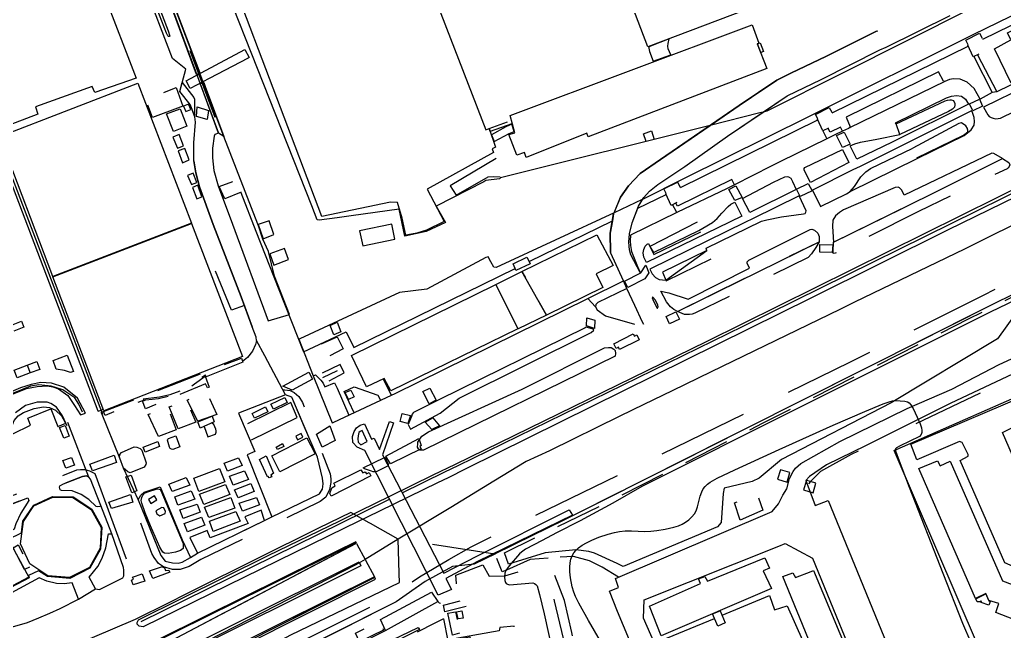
# Model space of a CAD drawing. Header units: millimetres. Extents: x 198785 to 203305, y 542885 to 545889.
# Drawn here: x 200370.9 to 200767.1, y 544811.3 to 545057.3 of the extents above; entities that cross this region are included whole.
import ezdxf

# ---------------------------------------------------------------- set-up
doc = ezdxf.new("R2010")
doc.units = ezdxf.units.MM
for name, pattern in [('FENCE_25K', [54.3, 28.7, -9.2, -16.4]), ('HIDDEN_BULD_25K', [28.8, 18.4, -10.4]), ('HIDDEN_EMBANKMENT_25K', [28.8, 18.4, -10.4]), ('HIDDEN_IN_25K', [56.5, 36.5, -20]), ('HIDDEN_RODWAY_25K', [28, 24, -4]), ('HIDDEN_SORO_25K', [40.1, 25.4, -14.7])]:
    doc.linetypes.add(name, pattern=pattern)
for name, color, linetype in [('A0013114', 253, 'Continuous'), ('A0013118', 253, 'Continuous'), ('A0023119', 253, 'Continuous'), ('A0023214', 253, 'Continuous'), ('A0033324', 253, 'Continuous'), ('A0043325', 253, 'Continuous'), ('A0053326', 253, 'Continuous'), ('A0063321', 253, 'Continuous'), ('A0093352', 253, 'Continuous'), ('A0151224', 253, 'Continuous'), ('B0014111', 253, 'Continuous'), ('B0014115', 253, 'Continuous'), ('B0014116', 253, 'Continuous'), ('B0014118', 253, 'Continuous'), ('B0024120', 253, 'Continuous'), ('B0024127', 253, 'Continuous'), ('C0076117', 253, 'Continuous'), ('C0523121', 253, 'Continuous'), ('F0017111', 253, 'Continuous'), ('F0037222', 253, 'Continuous'), ('F0037223', 253, 'Continuous'), ('F0047224', 253, 'Continuous')]:
    doc.layers.add(name, color=color, linetype=linetype)

msp = doc.modelspace()

# ---------------------------------------------------------------- linework, layer by layer
at = {"layer": 'A0013114'}
for points in [[(200698.31, 544967.81), (200737.61, 544987.13), (200766.36, 545001.45)], [(200865.11, 544990.72), (200865.1, 544991.33), (200862.96, 544992.8), (200856.01, 544989.27), (200836.42, 544979.31), (200798.63, 544960.65), (200794.1, 544958.41), (200760.99, 544942.06), (200715.43, 544919.13), (200710.67, 544916.74), (200662.14, 544892.31), (200636.07, 544879.19), (200593.09, 544857.56), (200553.7, 544838.21), (200545.09, 544837.29), (200534.08, 544831.28), (200522.3, 544823.06), (200468.17, 544795.87), (200466.83, 544794.93), (200466.23, 544794.15)], [(200635.51, 544939.88), (200692.51, 544967.98)], [(200610.45, 544921.88), (200533.41, 544884.17), (200532.41, 544884.09), (200531.94, 544884.11)], [(200436.25, 544839.07), (200439.59, 544840.97), (200442.37, 544842.75), (200469.4, 544855.88), (200472.28, 544857.29), (200491.49, 544866.62)], [(200354.1, 544766.88), (200354.34, 544767.01), (200395.18, 544788.28), (200506.36, 544846.65), (200506.09, 544847.25), (200490.86, 544839.72), (200446.16, 544817.62), (200425.39, 544807.35), (200353.84, 544771.98), (200353.01, 544769.11), (200354.1, 544766.88)], [(200359.79, 544756.03), (200359.95, 544756), (200361.91, 544755.61), (200436.84, 544793.37), (200459.84, 544804.95), (200514.06, 544832.27), (200513.62, 544833.2), (200476.04, 544814.52), (200363.85, 544758.06), (200359.79, 544756.03)], [(200367.99, 544813.07), (200373.97, 544814.77), (200378.59, 544816.65), (200383.04, 544818.59), (200387.15, 544820.39), (200394.55, 544824.14), (200401.39, 544828.28), (200402.99, 544828.04), (200412.42, 544832.77)]]:
    msp.add_lwpolyline(points, dxfattribs=at)
at = {"layer": 'A0013118'}
for points in [[(200648.7, 545014.76), (200564.36, 544993.64), (200564, 544993.27), (200558.4, 544992.54), (200557.59, 544992.01), (200538.47, 544982.31), (200542.21, 544975.67), (200534.4, 544972.07), (200525.89, 544970.18), (200523.63, 544981.05), (200504.2, 544978.36), (200498.63, 544977.59), (200491.43, 544976.6), (200490.53, 544976.72), (200488.47, 544982.42), (200432.44, 545123.86), (200426.08, 545143.72), (200421.61, 545142.15), (200417.78, 545152.51), (200415.91, 545157.56), (200416.24, 545158.04), (200464.87, 545179.17), (200476.77, 545184.32), (200481.95, 545187.43)], [(200401.12, 545146.55), (200398.3, 545145.49), (200402.12, 545141.58), (200417.93, 545100.61), (200450.82, 545011.63), (200449.34, 545011.07), (200449.11, 545010.49), (200448.4, 545005.55), (200448.39, 545001.71), (200449.02, 544996.67), (200450.69, 544990.45), (200456.48, 544975.04), (200470.79, 544936.14), (200479.38, 544938.64), (200473.41, 544954.08), (200470.92, 544964.03), (200468.73, 544969), (200468.45, 544969.81), (200467.04, 544973.97), (200466.68, 544975.03), (200453.05, 545010.27), (200427.71, 545077.16), (200403.44, 545141.32), (200401.12, 545146.55)], [(200861.54, 545115.03), (200839.11, 545104.17), (200779.06, 545074.63), (200701.92, 545035.75), (200671.47, 545020.43), (200670, 545020.08)], [(200863.05, 545097.76), (200858.78, 545096.72), (200821.29, 545080.25), (200820.65, 545080.4), (200819.31, 545082.54), (200818.04, 545082.23), (200754.66, 545051.31), (200688.54, 545018.35), (200638.01, 544993.25), (200621.54, 544985)], [(200273.78, 545064.39), (200297.08, 545072.23), (200299.42, 545071.91), (200301.54, 545071.46), (200302.81, 545071.28), (200303.99, 545071.37), (200332.55, 545082.37), (200359.41, 545012.49), (200402.27, 544899.95), (200402.53, 544899.83), (200404.43, 544900.58)], [(200491.49, 544866.62), (200492.67, 544868.38), (200493, 544870.6), (200492.71, 544872.85), (200490.68, 544881.36), (200485.5, 544893.39), (200480.32, 544905.41), (200477.77, 544906.42), (200469.54, 544922), (200466.22, 544928.29), (200466.02, 544929.51), (200464.42, 544933.7), (200460.02, 544945.83), (200448.66, 544974.93), (200443.24, 544990.08), (200441.78, 544995.73), (200440.98, 545000.47), (200440.9, 545007.8), (200441.56, 545016.05), (200441.41, 545018.14), (200439.43, 545023.16), (200435.31, 545028.42), (200437.77, 545037.4), (200432.32, 545041.72), (200420.9, 545071.63)], [(200775.7, 545030.38), (200758.75, 545022.07), (200760.47, 545019.02), (200761.02, 545018.39), (200761.75, 545017.89), (200762.55, 545017.6), (200763.64, 545017.42), (200765.58, 545017.65), (200783.12, 545026.23), (200784.14, 545026.83), (200823.89, 545046.46), (200829.91, 545049.44), (200831.33, 545050.14), (200856.68, 545062.17), (200858.89, 545057.65), (200858.06, 545057.63)], [(200648.7, 545014.76), (200660.38, 545022.74), (200665.33, 545026.08), (200675.56, 545032.98), (200681.1, 545035.83), (200695.54, 545042.59), (200715.58, 545052.6), (200716.12, 545052.84)], [(200670, 545020.08), (200679.74, 545026.71), (200693.36, 545033.22), (200716.92, 545045.14), (200719.55, 545046.23)], [(200754.79, 545042.51), (200762.17, 545028.03)], [(200756.21, 545043.17), (200764, 545028.32)], [(200743.1, 545032.47), (200742.58, 545032.5), (200740.53, 545036.29), (200703.42, 545018.04), (200705.04, 545014.24), (200704.81, 545013.81)], [(200774.31, 545033.25), (200764, 545028.32), (200762.17, 545028.03), (200757.39, 545025.36), (200754.88, 545029.55), (200752.11, 545032.16), (200749.32, 545033.4), (200746.6, 545033.47), (200745.02, 545033.22), (200743.1, 545032.47), (200704.81, 545013.81), (200704.33, 545013.51), (200702.01, 545012.37), (200698.92, 545010.91), (200695.64, 545009.36), (200683.37, 545003.34), (200677.02, 545000.22), (200673.3, 544998.4), (200658.55, 544990.9), (200655.49, 544989.43), (200635.31, 544979.73), (200616.58, 544970.57), (200616.49, 544968.32), (200616.63, 544966.51), (200617.03, 544964.04), (200619.53, 544958.06), (200620.58, 544955.56), (200616.76, 544962.75), (200616.27, 544964.64), (200615.94, 544967.85), (200616.21, 544971.13), (200617.26, 544975.54), (200619.9, 544982.3), (200621.54, 544985)], [(200707.75, 545001.15), (200705.07, 545006.52), (200706.86, 545007.4), (200709.17, 545008.03), (200715.79, 545009.16), (200725.05, 545011.1), (200723.56, 545015.43), (200723.26, 545015.84), (200743.82, 545025.89), (200745.75, 545026.53), (200747.82, 545026.81), (200749.78, 545026.47), (200751.43, 545025.24), (200752.63, 545023.25), (200721.97, 545008.03), (200707.75, 545001.15)], [(200621.54, 544985), (200622.01, 544985.78), (200624.27, 544988.26), (200627.64, 544990.93), (200638.49, 544998.28), (200655.73, 545010.36), (200670, 545020.08)], [(200670, 545020.08), (200668.69, 545019.76), (200648.7, 545014.76)], [(200753.9, 545020.64), (200709.03, 544998.28), (200706.17, 544996.86), (200689.89, 544988.74), (200693.1, 544982.1), (200703.58, 544987.19), (200704.98, 544988.12), (200732.06, 545001.41), (200750.87, 545010.66), (200753.74, 545012.92), (200754.92, 545014.83), (200755.1, 545016.38), (200754.88, 545017.89), (200754.11, 545020.35), (200753.9, 545020.64)], [(200610.02, 544979.64), (200612.66, 544985.88), (200615.81, 544990.51), (200620.6, 544995.36), (200628.68, 545001.07), (200648.7, 545014.76)], [(200694.01, 545012.54), (200695.64, 545009.36)], [(200702.01, 545012.37), (200701.12, 545014.05), (200697.02, 545012.02), (200696.17, 545013.55)], [(200689.06, 544991.74), (200686.57, 544996.76), (200686.51, 544997.47), (200686.79, 544997.83), (200701.94, 545005.11), (200704.53, 544999.82), (200689.06, 544991.74)], [(200766.36, 545001.45), (200762.89, 545003.45), (200762, 545003.65), (200726.81, 544986.74), (200725.79, 544988.64), (200724.91, 544989.7), (200724.34, 544989.87), (200723.17, 544989.82), (200702.38, 544980.8), (200700.68, 544979.67), (200699.13, 544978.35), (200698.1, 544976.57), (200697.89, 544974.05), (200698.31, 544967.81)], [(200704.98, 544988.12), (200706.75, 544990.2), (200709.33, 544994.05), (200711.33, 544996.13), (200713.16, 544997.39), (200730.2, 545005.65)], [(200658.55, 544990.9), (200657.41, 544992.93), (200635.56, 544982.32), (200634.84, 544983.48)], [(200664.68, 544979.66), (200661.76, 544985.35), (200674.14, 544991.9), (200678.71, 544994.1), (200679.7, 544994.24), (200680.22, 544994.03), (200681.1, 544993.51), (200681.85, 544992.22), (200683.32, 544989), (200664.68, 544979.66)], [(200621.54, 544985), (200621.34, 544984.9), (200610.02, 544979.64)], [(200623.14, 544959.57), (200621.97, 544961.77), (200621.71, 544963.54), (200621.97, 544964.87), (200622.55, 544966.24), (200623.33, 544966.96), (200623.95, 544967.3), (200624.49, 544966.09), (200625.89, 544963.58), (200644.12, 544972.54), (200645.71, 544973.37), (200649.62, 544975.71), (200651.53, 544977.33), (200653.45, 544979.43), (200655.99, 544982.13), (200657.08, 544983.09), (200658.65, 544983.88), (200661.48, 544978.27), (200623.14, 544959.57)], [(200684.53, 544986.46), (200665.72, 544977.21), (200662.86, 544975.81), (200624.43, 544956.91), (200625.34, 544955.11), (200626.68, 544953.64), (200628.21, 544952.82), (200630.91, 544952.52), (200647.36, 544964.47), (200647.05, 544965.37), (200669.4, 544976.18), (200671.5, 544976.79), (200677.37, 544978), (200686.31, 544979.22), (200686.93, 544979.37), (200687.26, 544979.8), (200687.38, 544980.45), (200684.53, 544986.46)], [(200610.02, 544979.64), (200562.58, 544957.58), (200561.62, 544957.78), (200560.47, 544959.89), (200559.41, 544961.89), (200558.41, 544961.6), (200534.65, 544948.92), (200523.69, 544947.53), (200483.66, 544928.85), (200483.17, 544928.83), (200489.02, 544914.04), (200496.61, 544895.14), (200496.65, 544895.05), (200496.96, 544895.19), (200499.6, 544896.4), (200520.5, 544906.29), (200522, 544906.94), (200599.46, 544945.15), (200602.56, 544941.74), (200603.17, 544940.54), (200606.53, 544938.18), (200618.22, 544934.86)], [(200621.97, 544934.63), (200621.48, 544935.63), (200618.33, 544942.32), (200615.14, 544949.1), (200613.89, 544952.27), (200608.69, 544963.41), (200608.63, 544963.83), (200608.45, 544971.37), (200609.82, 544979.17), (200610.02, 544979.64)], [(200635.31, 544979.73), (200633.61, 544982.91)], [(200635.51, 544939.88), (200634.05, 544940.74), (200632.69, 544941.76), (200631.18, 544943.83), (200628.8, 544948.08), (200632.06, 544947.39), (200639.88, 544944.82), (200664.49, 544957.29), (200663.6, 544959.29), (200663.58, 544959.86), (200664.28, 544960.58), (200688.95, 544972.9), (200689.57, 544973.05), (200690.74, 544972.67), (200691.97, 544971.36), (200692.59, 544970.03), (200692.51, 544967.98)], [(200599.46, 544945.15), (200613.89, 544952.27)], [(200615.14, 544949.1), (200603.56, 544943.55), (200602.76, 544942.71), (200602.56, 544941.74)], [(200625.69, 544945.65), (200625.46, 544945.6), (200625.45, 544945.54), (200625.43, 544945.39), (200625.84, 544944.06), (200627.31, 544941.29), (200627.5, 544941.24), (200627.68, 544941.46), (200627.78, 544941.77), (200627.68, 544942.44), (200626.71, 544944.48), (200625.69, 544945.65)], [(200598.83, 544933.53), (200598.34, 544933.39), (200539.47, 544904.32), (200529.33, 544899.33), (200529.16, 544899.1), (200528.78, 544898.59), (200528.52, 544897.62), (200527.12, 544894.47), (200528.15, 544892.54), (200540.08, 544899.01), (200547.71, 544905.01), (200600.77, 544931.43), (200601.83, 544932.35), (200601.74, 544932.64), (200601.17, 544932.91), (200598.83, 544933.53)], [(200466.22, 544928.29), (200465.81, 544926.67), (200464.49, 544923.97), (200462.51, 544921.35), (200460.57, 544919.84)], [(200531.94, 544884.11), (200531.69, 544884.3), (200531.37, 544884.62), (200531, 544885.26), (200530.98, 544885.53), (200530.96, 544885.71), (200531.04, 544886.24), (200531.06, 544886.63), (200531.14, 544887.38), (200532.65, 544889.81), (200535.39, 544891.48), (200573.07, 544908.69), (200606.22, 544925.27), (200607.84, 544925.43), (200608.88, 544925.43), (200609.98, 544924.68), (200610.45, 544924.27), (200610.65, 544923.04), (200610.45, 544921.88)], [(200619.37, 544800.32), (200611.45, 544819.28), (200608.2, 544827.38), (200611.88, 544828.85), (200610.55, 544832.51), (200673.71, 544859.39), (200676.19, 544862.59), (200677.99, 544865.97), (200679.61, 544868.52), (200680.68, 544872.7), (200682.05, 544875.49), (200683.03, 544876.83), (200685.2, 544878.76), (200700.93, 544887.58), (200727.97, 544900.92), (200745.92, 544908.69), (200764.96, 544918.57), (200778.08, 544924.67), (200779.24, 544925.43), (200779.61, 544926.21), (200779.47, 544926.96)], [(200783.98, 544921.19), (200745.52, 544903.09), (200711.2, 544885.85), (200695.46, 544878.23), (200688.62, 544873.59), (200687.15, 544871.96), (200690.89, 544861.9), (200696.17, 544863.83), (200729.17, 544783.28)], [(200489.02, 544914.04), (200489.86, 544914.39), (200492.09, 544912.31), (200492.95, 544911.07), (200493.72, 544909.65), (200497.52, 544911.27), (200498.58, 544909), (200503.35, 544898.17)], [(200520.5, 544906.29), (200517.17, 544912.82)], [(200367.98, 544906.69), (200373.57, 544908.91), (200377.92, 544909.77), (200382, 544910.03), (200384.27, 544909.66), (200386.55, 544908.74), (200390.22, 544906.15), (200392.93, 544902.08), (200395.32, 544898.37), (200397.37, 544899.05), (200394.2, 544905.05), (200388.67, 544909.42), (200383.7, 544911.05), (200379.34, 544911.31), (200375.54, 544910.59), (200371.18, 544909.24), (200365.59, 544906.79)], [(200505.42, 544899.15), (200501.48, 544907.74), (200505.42, 544909.56), (200514.98, 544906.18), (200516.04, 544904.18)], [(200810.09, 544820.18), (200767.29, 544838.76), (200749.33, 544879.95), (200752.58, 544881.74), (200752.54, 544882.43), (200750.13, 544887.22), (200749.09, 544887.59), (200731.9, 544880.17), (200729.4, 544886.51), (200781.08, 544908.48), (200785.26, 544910.13), (200790.93, 544896.38), (200789.2, 544895.47), (200791.65, 544889.09), (200796.52, 544891.5), (200805.98, 544869.69)], [(200477.77, 544906.42), (200458.92, 544899.05), (200465.45, 544883.53), (200462.43, 544882.24), (200472.28, 544857.29)], [(200368.11, 544890.74), (200375.18, 544894.19), (200374.14, 544897.05), (200383.43, 544900.69), (200386.22, 544893.69), (200389.42, 544894.96), (200388.13, 544897.89), (200385.75, 544901.41), (200383.46, 544902.94), (200381.89, 544903.46), (200377.91, 544903.42), (200373.2, 544902.07), (200369.2, 544899.14)], [(200403.72, 544899.32), (200404.65, 544899.61)], [(200403.72, 544899.32), (200411.06, 544881.07), (200412.5, 544876.95), (200418.53, 544864.16), (200427.64, 544841.76), (200429.36, 544839.46), (200432.39, 544838.76), (200434.67, 544838.7), (200436.25, 544839.07)], [(200412.42, 544832.77), (200412.76, 544833.56), (200412.73, 544835.87), (200412.59, 544836.9), (200407.97, 544850.48), (200403.51, 544861.87), (200399.39, 544872.46), (200398.64, 544873.28), (200390.26, 544895.21)], [(200445.08, 544893.7), (200446.57, 544889.48), (200449.6, 544890.6), (200449.98, 544891.31), (200449.94, 544891.86), (200449.73, 544892.6), (200448.97, 544894.4), (200448.42, 544894.85), (200447.96, 544895)], [(200786.6, 544867.81), (200789.96, 544869.08), (200791.41, 544865.46), (200776.03, 544858.83), (200774.7, 544861.83), (200778.43, 544863.41), (200766.31, 544891.27), (200774.56, 544895.26), (200786.6, 544867.81)], [(200432.54, 544884.42), (200431.89, 544884.48), (200431.4, 544884.79), (200431.09, 544885.36), (200430.39, 544888.13), (200430.46, 544888.6), (200430.72, 544888.85), (200433.67, 544889.86), (200435.32, 544885.41), (200432.54, 544884.42)], [(200411.06, 544881.07), (200411.23, 544882.41), (200411.83, 544883.21), (200416.96, 544885.42), (200417.95, 544885.35), (200419.35, 544884.81), (200420, 544884.12), (200421.78, 544879.06), (200421.61, 544878.42), (200420.9, 544877.3), (200415.31, 544875.02)], [(200454.49, 544875.67), (200453.18, 544878.89), (200458.98, 544881.06), (200460.35, 544877.89), (200454.49, 544875.67)], [(200415.31, 544875.02), (200414.33, 544875.41), (200412.5, 544876.95)], [(200442.95, 544867.54), (200440.97, 544872.91), (200451.28, 544876.75), (200453.42, 544871.44), (200442.95, 544867.54)], [(200403.51, 544861.87), (200403.07, 544861.46), (200402.25, 544861.29), (200401.63, 544861.51), (200398.64, 544864.26), (200395.61, 544866.22), (200392.02, 544867.76), (200387.72, 544867.93), (200387.17, 544868.2), (200386.86, 544869.25), (200386.96, 544869.77), (200388.45, 544870.54), (200390.2, 544871.2), (200396.15, 544873.56)], [(200396.15, 544873.56), (200397.72, 544873.8), (200398.64, 544873.28)], [(200432.21, 544867.56), (200430.93, 544870.44), (200437.92, 544873.13), (200439.34, 544870.06), (200432.21, 544867.56)], [(200456.72, 544870.01), (200455.28, 544873.66), (200461.34, 544875.8), (200462.89, 544872.31), (200456.72, 544870.01)], [(200418.53, 544864.16), (200419.56, 544865.99), (200420.94, 544867.29), (200427.46, 544869.43), (200436.26, 544847.99), (200439.59, 544840.97)], [(200445, 544862.2), (200443.29, 544866.48), (200453.68, 544870.25), (200455.42, 544866.22), (200445, 544862.2)], [(200458.74, 544864.93), (200457.28, 544868.1), (200463.85, 544870.66), (200465.27, 544867.53), (200458.74, 544864.93)], [(200309.02, 544822.52), (200307.76, 544822.72), (200304.28, 544828.78), (200302.56, 544833.02), (200316.87, 544838.53), (200318.59, 544833.97), (200358.37, 544849.17), (200355.04, 544857.8), (200362.18, 544860.39), (200374.1, 544864.91), (200374.53, 544863.86), (200371.35, 544858.8), (200369.28, 544854.53), (200368.69, 544852.34), (200309.02, 544822.52)], [(200366.32, 544848.28), (200371.59, 544850.85), (200372.2, 544855.56), (200376.51, 544861.97), (200384.14, 544865.48), (200392.38, 544865.29), (200399.91, 544860.33), (200403.94, 544853.11), (200403.39, 544844.24), (200399.13, 544836.64), (200391.01, 544832.54)], [(200434.48, 544861.99), (200433.28, 544865.37), (200439.91, 544867.73), (200441.38, 544864.37), (200434.48, 544861.99)], [(200446.95, 544857.01), (200445.24, 544861.13), (200455.8, 544865.05), (200457.5, 544860.83), (200446.95, 544857.01)], [(200460.53, 544859.54), (200459.15, 544862.76), (200466.17, 544865.06), (200467.32, 544862.19), (200460.53, 544859.54)], [(200436.59, 544856.69), (200435.29, 544860.07), (200442.27, 544862.37), (200443.43, 544859.18), (200436.59, 544856.69)], [(200438.43, 544851.24), (200437.01, 544854.63), (200444.07, 544857.11), (200445.43, 544853.94), (200438.43, 544851.24)], [(200469.4, 544855.88), (200468.06, 544859.99), (200461.47, 544857.24), (200462.82, 544854.57), (200447.48, 544848.87), (200446.26, 544851.79), (200439.31, 544848.99), (200442.37, 544842.75)], [(200448.66, 544851.47), (200447.2, 544855.56), (200457.78, 544859.47), (200459.61, 544855.58), (200448.66, 544851.47)], [(200401.39, 544828.28), (200398.79, 544833.07), (200402.3, 544837.34), (200404.11, 544840.67), (200405.47, 544844.78), (200406.67, 544850.45), (200407.97, 544850.48)], [(200637.36, 544674.45), (200637.75, 544675.16), (200662.66, 544711.88), (200661.82, 544723.11), (200643.06, 544769.85), (200641.75, 544773.53), (200640.81, 544777.32), (200636.96, 544782.31), (200634.89, 544786.21), (200630.6, 544795.24), (200626.24, 544806.49), (200621.88, 544816.58), (200622.09, 544823.86), (200676.27, 544845.48), (200678.88, 544846.52), (200689.82, 544840.69), (200712.33, 544786), (200711.28, 544784.03)], [(200394.55, 544824.14), (200391.95, 544830.71), (200388.79, 544830.4), (200385.68, 544830.53), (200381.82, 544831.44), (200378.71, 544832.71), (200367.57, 544826.7), (200337.82, 544811.48), (200336.68, 544810.81), (200336.46, 544810.52), (200336.25, 544809.94), (200339.8, 544810.03), (200345.17, 544809.9), (200352.54, 544809.95), (200358.44, 544810.65)], [(200391.01, 544832.54), (200382.1, 544833.28), (200378.47, 544835.6), (200374.42, 544833.66), (200374.71, 544832.73), (200356.96, 544823.5)], [(200518.09, 544811.57), (200516.07, 544815.94), (200532.87, 544825.04), (200536.64, 544827.03), (200539.1, 544823.2)], [(200653.47, 544817.71), (200672.64, 544825.6), (200674.55, 544819.83), (200679.69, 544821.51), (200692.51, 544792.72), (200667.35, 544781.97), (200667.32, 544781.57), (200673.1, 544767.29), (200689.06, 544774.08), (200711.28, 544784.03)], [(200466.23, 544794.15), (200465.85, 544792.6), (200465.91, 544790.86), (200466.38, 544788.98), (200467.84, 544784.95), (200470.65, 544778.63), (200472, 544779.19), (200470.12, 544787.79), (200507.14, 544806.07), (200518.09, 544811.57), (200539.1, 544823.2), (200539.72, 544822.7), (200540.14, 544822.57)], [(200541.41, 544816.21), (200537.93, 544814.52), (200530.86, 544810.95)], [(200541.41, 544816.21), (200543.15, 544807.49), (200552.02, 544809.01), (200553.37, 544803.21), (200557.75, 544804.06)], [(200626.24, 544806.49), (200650.41, 544816.45)]]:
    msp.add_lwpolyline(points, dxfattribs=at)
at = {"layer": 'A0023119', "linetype": 'HIDDEN_SORO_25K', "flags": 128}
for points in [[(200562.06, 544842.32), (200523.16, 544848.28)], [(200583.55, 544840.71), (200576.33, 544840.11), (200566.76, 544835.89), (200565.07, 544835.15), (200562.06, 544842.32)], [(200611.84, 544833.06), (200605.22, 544837), (200600.13, 544839.62), (200593.74, 544841.32), (200587.11, 544841.01), (200583.55, 544840.71)], [(200639.4, 544616.61), (200635.81, 544617.78), (200634.88, 544618.76), (200632.63, 544622.26), (200627.34, 544634.39), (200619.96, 544652.47), (200618.68, 544658.01), (200615.1, 544673.36), (200614.96, 544678.09), (200615.16, 544680.58), (200620.01, 544702.84), (200620.56, 544705.81), (200620.58, 544708.83), (200620.2, 544710.47), (200619.28, 544712.25), (200618.07, 544713.18), (200590.75, 544712.78), (200589.8, 544713.42), (200589.83, 544734.33), (200590.71, 544736.65), (200591.96, 544738.82), (200602.28, 544750.57), (200607.18, 544754.61), (200610.49, 544761.9), (200610.43, 544766.73), (200609.81, 544769.42), (200603.05, 544781.43), (200596.6, 544792.04), (200595.15, 544798.16), (200593.04, 544810.81), (200590.05, 544823.67), (200583.55, 544840.71)]]:
    msp.add_lwpolyline(points, dxfattribs=at)
at = {"layer": 'A0023214'}
for points in [[(200871.25, 545018.05), (200858.75, 545014.46), (200855.16, 545013.03), (200851.72, 545011.66), (200848.03, 545010.18), (200845.01, 545008.98), (200819.04, 544998.61), (200784.97, 544981.79), (200782.49, 544980.56), (200780.46, 544979.56), (200751.01, 544965.02), (200706.82, 544943.6), (200704.11, 544942.29), (200701.98, 544941.26), (200700.86, 544940.71), (200649.09, 544915.62), (200633.44, 544908.03), (200622.07, 544902.52), (200612.29, 544897.78), (200584.07, 544883.91), (200574.73, 544879.55), (200561.61, 544871.6), (200544.32, 544861.11), (200523.16, 544848.28)], [(200523.16, 544848.28), (200512.08, 544854.58), (200511.47, 544854.92), (200504.1, 544859.11), (200491.17, 544852.69), (200440.7, 544827.63), (200427.87, 544821.26), (200420.23, 544817.46), (200417.37, 544816.05), (200347.07, 544786.16), (200341.46, 544783.77), (200306.29, 544736.45)], [(200523.16, 544848.28), (200509.84, 544840.2), (200506.15, 544837.96), (200463.18, 544816), (200451.92, 544810.24), (200356.7, 544761.54), (200349.78, 544758), (200344.48, 544755.29), (200327.81, 544747.06), (200306.31, 544736.46), (200306.29, 544736.45), (200306.26, 544736.43), (200269.95, 544718.52), (200263.28, 544715.23), (200226.62, 544697.15), (200131.53, 544650.24), (200074.65, 544622.18), (200063.38, 544616.62), (200048.8, 544609.43)], [(200306.29, 544736.45), (200306.31, 544736.46), (200353.17, 544748.21), (200365.14, 544751.21), (200434.44, 544785.48), (200438.93, 544787.88), (200452.09, 544794.91), (200462.5, 544800.46), (200479.94, 544809.78), (200523.65, 544830.85), (200523.55, 544834.49), (200523.16, 544848.28)]]:
    msp.add_lwpolyline(points, dxfattribs=at)
at = {"layer": 'A0033324', "linetype": 'HIDDEN_IN_25K', "flags": 128}
for points in [[(200441.18, 545025.37), (200441.2, 545018.67), (200439.43, 545023.16), (200435.31, 545028.42), (200436.29, 545031.99), (200440.93, 545026.01), (200441.18, 545025.37)], [(200699.43, 544963.54), (200698.63, 544963.25), (200698.22, 544963.36), (200698.14, 544964.16), (200698.31, 544967.81), (200737.61, 544987.13), (200766.36, 545001.45), (200768.93, 544999.77), (200769.25, 544998.91), (200769.03, 544998.17), (200768.65, 544997.75), (200768.15, 544997.35), (200732.54, 544980.11), (200699.43, 544963.54)], [(200865.17, 544993.14), (200865.32, 544992.61), (200862.96, 544992.8), (200836.42, 544979.31), (200760.99, 544942.06), (200593.09, 544857.56), (200553.7, 544838.21), (200545.09, 544837.29), (200534.08, 544831.28), (200522.3, 544823.06), (200468.17, 544795.87), (200466.83, 544794.93), (200466.23, 544794.15), (200465.85, 544792.6), (200465.91, 544790.86), (200466.38, 544788.98), (200467.84, 544784.95), (200470.65, 544778.63), (200472, 544779.19), (200472.01, 544778.05), (200471.89, 544777.35), (200471.22, 544776.75), (200470.18, 544776.58), (200469.17, 544776.81), (200468.52, 544777.5), (200464.38, 544786.84), (200463.67, 544788.71), (200463.16, 544790.45), (200463, 544792.2), (200463.02, 544792.55), (200463.1, 544793.99), (200463.7, 544795.86), (200464.97, 544797.15), (200468.94, 544799.58), (200520.14, 544825.18), (200531.78, 544833.23), (200543.52, 544840.1), (200552.52, 544845.28), (200617.23, 544876.81), (200705.21, 544919.59), (200758.74, 544946.53), (200810.3, 544973.24), (200862.35, 544995.67), (200863.5, 544995.44), (200864.34, 544994.63), (200865.17, 544993.14)], [(200641.5, 544938.81), (200640.33, 544938.69), (200638.44, 544938.75), (200635.51, 544939.88), (200692.51, 544967.98), (200691.24, 544965.64), (200689.54, 544963.1), (200688.08, 544961.58), (200642.54, 544939.22), (200641.5, 544938.81)], [(200443.81, 544840.11), (200439.1, 544837.28), (200435.5, 544836.16), (200432.42, 544836.07), (200428.78, 544837.2), (200426.75, 544838.48), (200424.96, 544840.91), (200424.02, 544842.58), (200416.37, 544863.74), (200416.98, 544866), (200417.42, 544866.51), (200418.53, 544864.16), (200427.64, 544841.76), (200429.36, 544839.46), (200432.39, 544838.76), (200434.67, 544838.7), (200436.25, 544839.07), (200439.59, 544840.97), (200442.37, 544842.75), (200469.4, 544855.88), (200472.28, 544857.29), (200491.49, 544866.62), (200492.67, 544868.38), (200493, 544870.6), (200492.71, 544872.85), (200490.68, 544881.36), (200480.32, 544905.41), (200477.77, 544906.42), (200476.73, 544908.39), (200477.57, 544908.4), (200479.64, 544908.14), (200481.29, 544907.35), (200483.25, 544905.76), (200484.68, 544903.26), (200495.82, 544874.59), (200496.09, 544872.62), (200496.07, 544871.06), (200495.47, 544868.35), (200494.08, 544865.22), (200491.81, 544863.44), (200470.71, 544853.18), (200465.17, 544850.49), (200443.81, 544840.11)], [(200513.92, 544875.42), (200513.65, 544875.39), (200513.16, 544875.39), (200512.37, 544875.65), (200509.6, 544876.55), (200509.07, 544877.05), (200517.71, 544881.16), (200517.87, 544881.09), (200519.16, 544878.58), (200519.2, 544878.5), (200519.1, 544877.92), (200518.88, 544877.74), (200514.53, 544875.54), (200513.92, 544875.42)], [(200401.1, 544874.74), (200415.02, 544836.79), (200412.73, 544835.87), (200412.59, 544836.9), (200407.97, 544850.48), (200403.51, 544861.87), (200399.39, 544872.46), (200398.64, 544873.28), (200397.72, 544873.8), (200396.15, 544873.56), (200390.2, 544871.2), (200388.45, 544870.54), (200386.96, 544869.77), (200374.1, 544864.91), (200362.18, 544860.38), (200355.04, 544857.8), (200353.91, 544860.56), (200370.72, 544866.95), (200393.88, 544876.15), (200395.29, 544876.38), (200397.1, 544876.33), (200398.98, 544875.85), (200401.1, 544874.74)]]:
    msp.add_lwpolyline(points, dxfattribs=at)
at = {"layer": 'A0043325'}
for points in [[(200447.16, 545033.59), (200439.48, 545029.54), (200439.32, 545029.84), (200437.96, 545032.37), (200437.8, 545032.68), (200461.52, 545045.27), (200463.23, 545042.07), (200462.76, 545041.82), (200447.16, 545033.59)], [(200758.27, 545022.51), (200754.44, 545020.65), (200753.07, 545023.41), (200757.01, 545025.3), (200758.27, 545022.51)], [(200446.79, 545020.79), (200446.3, 545017.11), (200442.06, 545018.36), (200442.26, 545022.26), (200446.79, 545020.79)], [(200705.06, 545007.24), (200701.94, 545005.83), (200699.55, 545010.65), (200702.58, 545012.01), (200705.06, 545007.24)], [(200689.69, 544988.44), (200684.87, 544986.17), (200683.43, 544989.11), (200688.12, 544991.43), (200689.69, 544988.44)], [(200661.56, 544985.79), (200658.58, 544984.51), (200656.2, 544988.93), (200659.07, 544990.43), (200661.56, 544985.79)], [(200698.11, 544966.68), (200697.8, 544963.63), (200692.8, 544963.78), (200692.82, 544966.9), (200698.11, 544966.68)], [(200622.41, 544953.07), (200615.58, 544949.56), (200614.26, 544952.07), (200620.84, 544955.45), (200622.86, 544958.53), (200624.06, 544955.44), (200622.41, 544953.07)], [(200636.34, 544936.86), (200632.34, 544934.87), (200630.94, 544937.92), (200634.87, 544939.72), (200636.34, 544936.86)], [(200602.28, 544936.41), (200602.13, 544933.04), (200598.95, 544934.14), (200599.11, 544937.38), (200602.28, 544936.41)], [(200617.75, 544930.98), (200618.25, 544929.98), (200619.23, 544930.57), (200620.15, 544928.53), (200612.25, 544924.58), (200611.87, 544925.49), (200610.89, 544924.96), (200609.91, 544926.91), (200617.75, 544930.98)], [(200488.71, 544912.62), (200480.49, 544908.29), (200476.79, 544909.81), (200487.18, 544915.44), (200488.71, 544912.62)], [(200538.39, 544904.2), (200535.59, 544902.73), (200533.08, 544907.71), (200535.9, 544909.06), (200538.39, 544904.2)], [(200528.13, 544898), (200527.06, 544894.81), (200523.9, 544895.61), (200524.81, 544898.82), (200528.13, 544898)], [(200539.79, 544893.85), (200536.74, 544892.38), (200534.07, 544895.4), (200537.13, 544897.08), (200539.79, 544893.85)], [(200497.85, 544888.04), (200492.53, 544885.35), (200490.36, 544890.53), (200495.62, 544893.86), (200497.85, 544888.04)], [(200532.38, 544884.59), (200520.13, 544878.58), (200518.24, 544881.66), (200531.43, 544888.82), (200532.44, 544885.97), (200531.84, 544885.62), (200532.38, 544884.59)], [(200427.17, 544885.65), (200421.42, 544883.27), (200420.59, 544885.31), (200426.45, 544887.55), (200427.17, 544885.65)], [(200409.89, 544879.21), (200400.18, 544875.79), (200399.08, 544878.44), (200408.83, 544882.07), (200409.89, 544879.21)], [(200508.17, 544876.22), (200508.93, 544874.95), (200509.91, 544875.46), (200510.43, 544874.62), (200511.46, 544875.13), (200512.22, 544873.78), (200496.22, 544865.57), (200495.61, 544866.67), (200496.41, 544868.92), (200497.86, 544869.84), (200497.29, 544870.9), (200508.17, 544876.22)], [(200417.97, 544867.81), (200415.99, 544866.98), (200413.56, 544873.4), (200415.71, 544874.09), (200417.97, 544867.81)], [(200416.36, 544863.23), (200407.84, 544860.63), (200406.68, 544863.22), (200415.51, 544866.22), (200416.36, 544863.23)], [(200428.39, 544837.32), (200428.64, 544836.88), (200429.04, 544837.13), (200429.58, 544835.65), (200430.88, 544835.91), (200431.26, 544835.02), (200424.43, 544832.53), (200423.11, 544835.6), (200428.39, 544837.32)], [(200421.21, 544831.48), (200416.59, 544829.97), (200415.92, 544831.78), (200416.65, 544832.19), (200416.23, 544833.1), (200420.19, 544834.42), (200421.21, 544831.48)], [(200531.8, 544811.95), (200518.07, 544805.09), (200517.56, 544806.18), (200531.22, 544812.8), (200531.8, 544811.95)]]:
    msp.add_lwpolyline(points, dxfattribs=at)
at = {"layer": 'A0053326'}
msp.add_lwpolyline([(200431.35, 545050.7), (200430.98, 545050.52), (200430.75, 545050.57), (200430.47, 545050.83), (200429.92, 545051.88), (200427.16, 545059.07), (200424.55, 545065.88), (200421.27, 545074.77), (200417.66, 545084.15), (200417.47, 545085.52), (200417.59, 545085.97), (200417.81, 545085.99), (200417.96, 545085.9), (200421.74, 545076.24), (200428.26, 545059.07), (200430.65, 545052.79), (200431.35, 545050.7)], dxfattribs=at)
at = {"layer": 'A0063321'}
for points in [[(200516.85, 544882.22), (200541.6, 544834.71), (200555.14, 544841.66), (200592.03, 544860.16), (200593.28, 544857.95), (200555.09, 544839.29), (200542.39, 544832.55), (200544.65, 544828.13), (200539.22, 544825.77), (200509.77, 544883.97), (200506.7, 544885.27), (200504.98, 544887.24), (200504.81, 544889.55), (200505.42, 544891.67), (200506.43, 544893.07), (200507.87, 544894.18), (200509.58, 544894.7), (200512.44, 544888.51), (200513.52, 544888.99), (200515.69, 544884.45), (200519.7, 544895.62), (200521.25, 544895.15), (200516.85, 544882.22)], [(200508.61, 544892.05), (200507.86, 544891.68), (200507.4, 544891.24), (200507.11, 544889.9), (200506.89, 544888.66), (200507.1, 544887.39), (200508.19, 544886.31), (200510.63, 544887.59), (200508.61, 544892.05)]]:
    msp.add_lwpolyline(points, dxfattribs=at)
at = {"layer": 'A0093352', "linetype": 'HIDDEN_RODWAY_25K', "flags": 128}
msp.add_lwpolyline([(200157.49, 544654.89), (200067.13, 544609.81), (200059.62, 544623.43), (200121.92, 544654.09), (200216.49, 544699.68), (200223.19, 544702.95), (200223.6, 544703.15), (200237.45, 544709.91), (200240.86, 544711.58), (200264.78, 544723.25), (200272.57, 544727.06), (200282.19, 544731.75), (200318.59, 544749.52), (200340.98, 544760.45), (200353.24, 544766.43), (200354.1, 544766.88), (200354.34, 544767.01), (200395.18, 544788.28), (200506.36, 544846.65), (200513.62, 544833.2), (200476.04, 544814.52), (200363.85, 544758.06), (200359.79, 544756.03), (200333.08, 544742.71), (200327.72, 544740.04), (200276.58, 544714.52), (200270.46, 544711.47), (200237.45, 544695), (200228.03, 544690.3), (200157.49, 544654.89)], dxfattribs=at)
at = {"layer": 'A0151224'}
msp.add_lwpolyline([(200489.74, 544882.61), (200475.57, 544875.44), (200472.36, 544881.9), (200486.41, 544889.12), (200489.74, 544882.61)], dxfattribs=at)
at = {"layer": 'B0014111'}
for points in [[(200732.9, 545235.81), (200735.81, 545227.74), (200736.57, 545227.95), (200741.12, 545217.17), (200706.62, 545204.1), (200708.97, 545197.69), (200687.43, 545189.44), (200631.79, 545168.13), (200667.52, 545073.39), (200665.64, 545072.06), (200668.71, 545063.37), (200623.61, 545046.33), (200584.11, 545150.09), (200573.95, 545146.53), (200570.11, 545156.52), (200511.87, 545134.14), (200506.74, 545147.48), (200668.89, 545207.93), (200671.23, 545212.86), (200687.27, 545218.83), (200732.9, 545235.81)], [(200506.34, 545147.62), (200558.4, 545012.95), (200559.72, 545013.52), (200562.3, 545006.06), (200561.03, 545005.35), (200561.57, 545003.92), (200534.87, 544989.16), (200541.67, 544976.07), (200534.5, 544972.56), (200530.72, 544971.42), (200526.28, 544970.66), (200524.76, 544977.48), (200522.91, 544983.79), (200520.12, 544983.94), (200492.5, 544978.07), (200438.14, 545121.42), (200462.51, 545135.66), (200467.81, 545138.35), (200466.81, 545141.27), (200473.25, 545143.63), (200473.69, 545142.73), (200475.76, 545143.35), (200476.33, 545141.43), (200506.34, 545147.62)], [(200404.79, 545067.71), (200417.75, 545033.77), (200401.07, 545028.05), (200399.98, 545030.45), (200377.18, 545022.19), (200378.12, 545019.32), (200361.58, 545013.02), (200332.36, 545089.96), (200350.14, 545096.68), (200351.05, 545093.93), (200372.49, 545102.36), (200371.59, 545104.83), (200388.15, 545111.26), (200404.79, 545067.71)], [(200812.07, 545048.86), (200777.89, 545032.19), (200776.41, 545035.05), (200769.81, 545031.72), (200763.17, 545045.61), (200769.73, 545049.11), (200768.4, 545051.93), (200803.32, 545069.08), (200812.07, 545048.86)], [(200671.44, 545037.63), (200599.65, 545010.11), (200599.07, 545011.61), (200574.6, 545001.82), (200573.93, 545003.81), (200570.86, 545002.77), (200567.73, 545011.16), (200570.09, 545011.8), (200568.18, 545018.77), (200665.55, 545055.26), (200668.24, 545047.85), (200667.65, 545047.63), (200671.44, 545037.63)], [(200440.02, 544975.37), (200384.16, 544953.91), (200362.7, 545010.34), (200418.42, 545031.79), (200440.02, 544975.37)], [(200460.52, 544921.79), (200404.68, 544899.94), (200384.18, 544953.85), (200440.03, 544975.35), (200460.52, 544921.79)], [(200605.5, 544949.5), (200582.79, 544938.45), (200572.98, 544955.94), (200603.1, 544970.72), (200609.72, 544958.4), (200602.81, 544955.07), (200605.5, 544949.5)], [(200571.37, 544932.89), (200520.21, 544908), (200517.48, 544912.97), (200510.41, 544909.56), (200504.33, 544922.26), (200562.43, 544950.77), (200571.37, 544932.89)], [(200398.98, 544836.99), (200390.92, 544832.9), (200382.19, 544833.51), (200374.94, 544838.4), (200371.24, 544846.44), (200372.43, 544855.45), (200376.57, 544861.69), (200384.17, 544865.21), (200392.22, 544865.03), (200399.69, 544860.24), (200403.7, 544853.06), (200403.25, 544844.67), (200398.98, 544836.99)], [(200374.49, 544832.98), (200357.03, 544823.83), (200349.04, 544840.25), (200365.96, 544848.81), (200374.49, 544832.98)]]:
    msp.add_lwpolyline(points, dxfattribs=at)
at = {"layer": 'B0014115'}
for points in [[(200740.19, 544879.82), (200741.21, 544877.76), (200745.27, 544879.67), (200766.39, 544831.55), (200784.68, 544824.61), (200779.85, 544812.5), (200763.63, 544818.79), (200764.81, 544822.4), (200760.85, 544823.68), (200759.67, 544826.5), (200755.53, 544824.43), (200732.66, 544876.73), (200740.19, 544879.82)], [(200670.08, 544835.52), (200673.39, 544828.44), (200629.01, 544809.49), (200624.3, 544821.35), (200644.78, 544830.55), (200643.99, 544832.33), (200646.62, 544833.36), (200647.63, 544831.4), (200670.64, 544840.86), (200672.53, 544836.59), (200670.08, 544835.52)], [(200690.23, 544835.65), (200707.66, 544793.99), (200701.19, 544791.04), (200703.49, 544785.86), (200697.06, 544783.18), (200698.67, 544779.03), (200689.63, 544775.27), (200673.89, 544768.73), (200669.46, 544779.86), (200689.56, 544788.69), (200695.23, 544791.18), (200689.47, 544805.2), (200677.93, 544833.27), (200682.03, 544834.77), (200683.06, 544832.85), (200689.31, 544835.29), (200690.23, 544835.65)]]:
    msp.add_lwpolyline(points, dxfattribs=at)
at = {"layer": 'B0014116', "linetype": 'HIDDEN_BULD_25K', "flags": 128}
for points in [[(200756.78, 545043.44), (200754.47, 545042.36), (200752.34, 545047.05), (200752.54, 545047.16), (200751.56, 545049.01), (200757.01, 545051.8), (200758.56, 545049.05), (200754.89, 545046.97), (200756.78, 545043.44)], [(200670.19, 545044.48), (200669.07, 545044.07), (200667.74, 545047.51), (200668.88, 545047.99), (200670.19, 545044.48)], [(200436.57, 545022.55), (200424.31, 545017.97), (200421.49, 545025.2), (200433.87, 545029.95), (200436.57, 545022.55)], [(200696.31, 545013.62), (200694.01, 545012.54), (200691.87, 545017.23), (200692.08, 545017.34), (200691.09, 545019.19), (200696.54, 545021.98), (200698.09, 545019.23), (200694.43, 545017.15), (200696.31, 545013.62)], [(200568.9, 545015.44), (200560.15, 545012.28), (200559.77, 545013.55), (200568.55, 545016.67), (200568.9, 545015.44)], [(200626.22, 545009.14), (200622.89, 545008.32), (200621.85, 545011.35), (200625.06, 545012.6), (200626.22, 545009.14)], [(200459.94, 544987.95), (200453.36, 544985.15), (200451.15, 544990.16), (200458.2, 544992.73), (200459.94, 544987.95)], [(200635.25, 544983.68), (200632.95, 544982.59), (200630.81, 544987.29), (200631.01, 544987.4), (200630.03, 544989.24), (200635.55, 544991.92), (200637.03, 544989.29), (200633.37, 544987.21), (200635.25, 544983.68)], [(200582.79, 544938.45), (200571.39, 544932.9), (200562.5, 544950.82), (200572.96, 544955.93), (200582.79, 544938.45)], [(200460.71, 544919.48), (200445.88, 544913.63), (200445.64, 544914.29), (200437.2, 544908.61), (200431.29, 544906.41), (200427.13, 544905.43), (200420.6, 544904.61), (200420.93, 544904.22), (200405.2, 544898.11), (200404.65, 544899.61), (200460.08, 544921.15), (200460.71, 544919.48)], [(200445.47, 544913.86), (200447.14, 544909.48), (200446.4, 544909.22), (200445.69, 544910.78), (200421.51, 544900.78), (200420.31, 544903.8), (200421.66, 544904.3), (200426.78, 544904.86), (200432.36, 544906.33), (200437.29, 544908.22), (200441.18, 544910.77), (200445.47, 544913.86)], [(200441.81, 544895.35), (200434.61, 544892.74), (200431.04, 544901.53), (200437.99, 544904.19), (200441.81, 544895.35)], [(200450.16, 544898.49), (200442.58, 544895.82), (200438.28, 544904.24), (200446.15, 544907.47), (200450.16, 544898.49)], [(200433.85, 544892.26), (200426.7, 544889.56), (200422.59, 544898.44), (200430.32, 544901.62), (200433.85, 544892.26)], [(200449.16, 544895.54), (200443.45, 544892.97), (200442.55, 544895.48), (200448.3, 544897.79), (200449.16, 544895.54)], [(200392.95, 544878.08), (200389.41, 544876.83), (200388.18, 544879.92), (200391.75, 544881.21), (200392.95, 544878.08)], [(200669.92, 544859.97), (200660.8, 544855.98), (200658.52, 544862.93), (200667.48, 544866.63), (200669.92, 544859.97)], [(200374.82, 544837.12), (200372.87, 544836.18), (200368.24, 544844.82), (200370.2, 544846.04), (200374.82, 544837.12)], [(200760.82, 544823.56), (200761.47, 544823.47), (200760.78, 544821.76), (200757.74, 544822.86), (200757.89, 544823.3), (200757.6, 544823.48), (200757.21, 544823.12), (200756.09, 544823.05), (200755.58, 544824.31), (200759.64, 544826.29), (200760.82, 544823.56)], [(200654.75, 544814.63), (200651.73, 544813.33), (200649.66, 544818.22), (200652.73, 544819.5), (200654.75, 544814.63)], [(200517.25, 544811.72), (200507.61, 544807.06), (200505.97, 544810.45), (200515.93, 544815.45), (200517.25, 544811.72)]]:
    msp.add_lwpolyline(points, dxfattribs=at)
at = {"layer": 'B0014118', "linetype": 'HIDDEN_BULD_25K', "flags": 128}
for points in [[(200550.53, 544821.18), (200541.98, 544819.15), (200541.43, 544821.79), (200549.86, 544823.98), (200550.53, 544821.18)], [(200547.89, 544810.46), (200544.96, 544809.75), (200543.13, 544818.52), (200546.23, 544819.15), (200547.89, 544810.46)], [(200549.32, 544816.6), (200547.32, 544816.27), (200546.62, 544819.14), (200548.81, 544819.54), (200549.32, 544816.6)]]:
    msp.add_lwpolyline(points, dxfattribs=at)
at = {"layer": 'B0024120', "linetype": 'FENCE_25K', "flags": 128}
for points in [[(200399.15, 545145.36), (200402.77, 545141.66), (200427.3, 545077.19), (200451.84, 545011.34)], [(200719.55, 545046.23), (200760.91, 545066.79), (200796.67, 545085.01), (200833.23, 545102.58), (200860.76, 545115.98), (200860.73, 545116.33), (200847.63, 545144.79)], [(200794.14, 544897.24), (200784.16, 544919.73), (200705.39, 544882.39), (200693.08, 544875.53), (200689.14, 544871.45)], [(200689.14, 544871.45), (200688.32, 544870.6)], [(200546.32, 544833.81), (200557.21, 544837.95), (200559.84, 544833.39), (200566.09, 544833.63), (200581.62, 544838.26), (200584.63, 544832.18), (200585.94, 544823.46), (200591.57, 544799.77), (200593.22, 544798.58), (200597.27, 544784.52), (200606.24, 544769.2), (200607.42, 544759.51), (200578.6, 544755.12), (200576.61, 544766.06), (200569.24, 544786.49), (200566.99, 544797.61), (200572.62, 544798.69), (200569.8, 544813.37), (200564.11, 544812.85), (200563.79, 544811.49), (200543.45, 544807.86), (200540.74, 544821.83), (200544.32, 544822.98), (200546.55, 544825.83), (200546.96, 544828.6), (200546.59, 544830.47), (200546.32, 544833.81)]]:
    msp.add_lwpolyline(points, dxfattribs=at)
at = {"layer": 'B0024127'}
for points in [[(200675.83, 544872.43), (200679.66, 544871.29), (200680.8, 544875.13), (200676.96, 544876.26), (200675.83, 544872.43)], [(200686.29, 544868.12), (200690.13, 544866.98), (200691.26, 544870.82), (200689.14, 544871.45), (200687.42, 544871.95), (200686.29, 544868.12)]]:
    msp.add_lwpolyline(points, dxfattribs=at)
at = {"layer": 'C0076117'}
for points in [[(200404.31, 544898.46), (200331.34, 545089.14), (200325.68, 545086.8)], [(200758.4, 545049.45), (200813.65, 545076.52)], [(200715.58, 545052.6), (200695.54, 545042.59), (200681.1, 545035.83), (200675.56, 545032.98), (200660.38, 545022.74), (200628.68, 545001.07), (200620.6, 544995.36), (200615.81, 544990.51), (200612.66, 544985.88), (200609.82, 544979.17), (200609.34, 544976.42)], [(200632.24, 545049.53), (200623.99, 545046.39), (200624.04, 545045.85), (200624.25, 545044.52), (200625.71, 545040.53), (200632.88, 545043.12), (200631.84, 545045.6), (200631.66, 545046.57), (200631.76, 545047.72), (200632.24, 545049.53)], [(200697.8, 545019.76), (200752.55, 545046.58)], [(200619.56, 544981.43), (200619.9, 544982.3), (200622.01, 544985.78), (200624.27, 544988.26), (200627.64, 544990.93), (200638.49, 544998.28), (200655.73, 545010.36), (200679.74, 545026.71), (200693.36, 545033.22), (200716.92, 545045.14), (200719.55, 545046.23)], [(200438.85, 545023.31), (200436.82, 545022.5), (200437.71, 545020.39), (200439.71, 545021.2), (200438.85, 545023.31)], [(200723.57, 545015.43), (200743.25, 545024.59), (200744.23, 545024.86), (200745.13, 545025.08), (200745.68, 545025.1), (200746.58, 545024.74), (200747.18, 545023.61), (200747.09, 545022.96), (200746.95, 545022.12), (200746.21, 545021.26), (200744.62, 545020.39), (200725.06, 545011.1)], [(200432.73, 545012.3), (200429.89, 545019.35), (200435.49, 545021.41), (200438.16, 545014.45), (200432.73, 545012.3)], [(200568.9, 545015.2), (200566.5, 545014.12), (200560.77, 545010.94), (200561.81, 545008.24), (200567.76, 545011.48), (200569.77, 545012.29), (200568.9, 545015.2)], [(200636.72, 544989.84), (200692.01, 545016.93)], [(200731.92, 545001.7), (200750.62, 545010.77), (200752.36, 545012.13), (200752.34, 545012.77), (200752.3, 545013.18), (200752.18, 545013.54), (200751.58, 545014.63), (200749.81, 545015.85), (200748.81, 545015.57), (200730.2, 545005.64)], [(200435.04, 545011.06), (200432.55, 545010.06), (200434.38, 545005.59), (200436.74, 545006.49), (200435.04, 545011.06)], [(200449.11, 545010.49), (200448.4, 545005.55), (200448.39, 545001.71), (200449.02, 544996.67), (200450.69, 544990.45), (200456.48, 544975.04), (200470.79, 544936.14)], [(200437.27, 545005.48), (200434.67, 545004.49), (200436.4, 544999.73), (200439.02, 545000.88), (200437.27, 545005.48)], [(200440.98, 545000.47), (200441.78, 544995.73), (200443.24, 544990.08), (200448.66, 544974.93), (200460.02, 544945.83), (200464.42, 544933.7)], [(200562.59, 545001.4), (200544.11, 544990.5), (200546.53, 544986.74), (200559.42, 544994.07), (200561.59, 544994.23), (200564.2, 544994.11)], [(200440.69, 544995.51), (200438.43, 544994.59), (200439.98, 544990.96), (200442.16, 544991.82), (200440.69, 544995.51)], [(200442.49, 544990.73), (200440.39, 544989.83), (200442.19, 544985.18), (200444.13, 544986.04), (200442.49, 544990.73)], [(200459.91, 544987.79), (200465.86, 544972.21), (200475.08, 544948.79), (200485.12, 544923.72), (200502.19, 544931.71), (200505.28, 544925.45), (200570.19, 544957.25)], [(200619.56, 544981.43), (200630.94, 544987)], [(200620.58, 544955.56), (200616.76, 544962.75), (200616.27, 544964.64), (200615.94, 544967.85), (200616.21, 544971.13), (200617.26, 544975.54), (200619.56, 544981.43)], [(200471.2, 544976.42), (200466.85, 544974.84), (200468.87, 544969.16), (200473.15, 544970.87), (200471.2, 544976.42)], [(200575.83, 544960.01), (200609.34, 544976.42)], [(200609.34, 544976.42), (200608.45, 544971.37), (200608.63, 544963.83)], [(200643.44, 544975.89), (200624.49, 544966.09), (200626, 544962.86), (200644.95, 544971.88)], [(200520.65, 544975.04), (200507.62, 544972.36), (200508.96, 544966.29), (200521.78, 544968.98), (200520.65, 544975.04)], [(200477.47, 544965.29), (200471.47, 544963.03), (200473.19, 544958.52), (200479.03, 544960.82), (200477.47, 544965.29)], [(200647.36, 544964.47), (200629.53, 544955.75), (200631.04, 544952.2), (200649.14, 544961.04)], [(200570.19, 544957.25), (200569.44, 544959.02), (200574.96, 544961.75), (200575.83, 544960.01)], [(200575.83, 544960.01), (200576.3, 544959.07), (200570.53, 544956.45), (200570.19, 544957.25)], [(200367.54, 544934.46), (200371.63, 544936.03), (200372.59, 544933.62), (200368.51, 544932.02)], [(200497.33, 544930.5), (200495.86, 544934.26), (200498.56, 544935.6), (200500.12, 544931.75), (200497.33, 544930.5)], [(200492.37, 544926.9), (200498.55, 544929.77), (200500.98, 544924.84), (200495.73, 544922.11)], [(200373.83, 544918.34), (200377.72, 544919.84), (200378.99, 544916.5), (200375.1, 544915.17)], [(200391.3, 544915.37), (200388.9, 544916.13), (200385.52, 544916.73), (200384.35, 544920.24), (200389.95, 544922.29), (200392.46, 544915.77), (200391.3, 544915.37)], [(200375.1, 544915.17), (200369.83, 544913.15), (200368.66, 544916.29), (200373.83, 544918.34)], [(200373.83, 544918.34), (200375.1, 544915.17)], [(200495.35, 544912.01), (200501.5, 544915.18), (200499.81, 544918.6), (200492.53, 544915.13)], [(200498.64, 544916.04), (200492.7, 544913.25)], [(200396.15, 544899.4), (200394.73, 544902.65), (200393.12, 544905.22), (200388.21, 544908.34), (200383.48, 544909.86), (200378.56, 544910.35), (200375.25, 544909.81), (200367.93, 544906.98), (200365.25, 544905.37), (200362.07, 544901.96), (200359.9, 544897.93), (200359.25, 544892.79), (200360.31, 544887.95), (200367.7, 544890.73), (200367.84, 544893.92), (200368.64, 544896.08), (200370.24, 544897.93), (200372.44, 544899.28), (200376.72, 544900.94), (200380.4, 544901.5), (200382.8, 544901.23), (200385.32, 544900.21), (200387.72, 544897.87), (200389.84, 544894.05)], [(200503.12, 544904.45), (200501.82, 544907.25), (200504.14, 544908.32), (200505.41, 544905.56), (200503.12, 544904.45)], [(200472.97, 544900.59), (200471.92, 544902.62), (200477.54, 544905.35), (200478.51, 544903.27), (200472.97, 544900.59)], [(200464.19, 544888.29), (200482.49, 544897.24), (200480.02, 544903.34), (200462.59, 544894.76)], [(200465.3, 544897), (200464.38, 544898.85), (200469.83, 544901.52), (200470.77, 544899.55), (200465.3, 544897)], [(200388.6, 544888.89), (200386.89, 544893.23), (200389.11, 544894.09), (200390.74, 544889.73), (200388.6, 544888.89)], [(200484.08, 544890.79), (200481.97, 544889.74), (200482.72, 544888.26), (200484.83, 544889.33), (200484.08, 544890.79)], [(200474.64, 544884.35), (200474.05, 544885.39), (200476.59, 544886.78), (200477.2, 544885.53), (200474.64, 544884.35)], [(200471.29, 544872.99), (200470.89, 544873.5), (200470.62, 544873.43), (200467.3, 544880.35), (200470.04, 544881.8), (200473.02, 544874.87), (200471.99, 544874.06), (200472.34, 544873.4), (200471.29, 544872.99)], [(200425.15, 544865.8), (200422.64, 544864.34), (200423.69, 544862.62), (200426.1, 544864.08), (200425.15, 544865.8)], [(200428, 544861.09), (200425.62, 544859.76), (200426.09, 544858.45), (200427.25, 544857.68), (200429.37, 544858.64), (200429.55, 544859.5), (200428.83, 544860.87), (200428, 544861.09)], [(200513.77, 544832.89), (200459.16, 544805.35), (200413.01, 544782.22), (200361.87, 544756.49), (200359.75, 544756.83), (200353.34, 544769.48), (200354.01, 544771.34), (200397.98, 544793.53), (200506.23, 544846.93)]]:
    msp.add_lwpolyline(points, dxfattribs=at)
at = {"layer": 'C0523121'}
for points in [[(200441.94, 545039.77), (200443.35, 545035.95), (200443.28, 545035.66), (200443.01, 545035.46), (200442.17, 545035.21), (200442.08, 545035.29), (200440.74, 545038.8), (200417.93, 545100.61), (200402.12, 545141.58), (200398.3, 545145.49), (200401.12, 545146.55), (200403.44, 545141.32), (200427.71, 545077.16), (200441.94, 545039.77)], [(200453.05, 545010.27), (200450.82, 545011.63), (200444.13, 545029.81), (200443.61, 545031.25), (200443.64, 545031.43), (200443.72, 545031.56), (200444.85, 545032.09), (200444.92, 545031.95), (200445.47, 545030.37), (200453.05, 545010.27)], [(200793.97, 544996.86), (200744.22, 544972.58), (200689.51, 544945.35), (200550.42, 544876.59), (200543.25, 544873.04), (200539.01, 544870.97), (200515.67, 544859.57), (200501.88, 544852.83), (200420.56, 544813.11), (200418.96, 544813.29), (200418.08, 544814.09), (200418.09, 544814.75), (200418.63, 544815.87), (200470.91, 544841.69), (200499.68, 544855.76), (200507.72, 544859.69), (200520.13, 544865.75), (200537.31, 544874.14), (200546.18, 544878.48), (200647.19, 544927.82), (200793.39, 545000.22)], [(200356.2, 544763.83), (200507.51, 544839.21), (200507.76, 544838.51), (200508.09, 544837.61), (200357.02, 544762.21)]]:
    msp.add_lwpolyline(points, dxfattribs=at)
at = {"layer": 'F0017111'}
for points, elevation in [([(200840.23, 544977.44), (200761.66, 544939.77), (200657.59, 544887.72), (200647.46, 544882.71), (200621.19, 544869.46), (200609.49, 544862.85), (200596.42, 544855.67), (200586.87, 544850.89), (200581.1, 544847.83), (200574.42, 544844.31), (200572.78, 544843.14), (200571.99, 544842.37), (200567.88, 544837.59), (200566.48, 544835.68), (200566.14, 544834.7), (200566.01, 544833.21), (200566.1, 544831.75), (200566.3, 544830.94), (200566.61, 544830.49), (200567.16, 544830.16), (200567.91, 544830), (200577.38, 544830.76), (200577.99, 544830.53), (200578.58, 544830.13), (200579.07, 544829.51), (200580.07, 544826.12), (200581.88, 544818.31), (200589.75, 544783.05)], 20), ([(200609.37, 544799), (200599.78, 544815.66), (200595.9, 544822.51), (200594.5, 544825.26), (200593.83, 544826.94), (200593.24, 544829.12), (200592.57, 544832.74), (200592.26, 544835.12), (200592.2, 544837.08), (200592.35, 544838.79), (200592.66, 544840.25), (200593.15, 544841.63), (200593.8, 544842.78), (200594.65, 544843.8), (200595.78, 544844.85), (200597.22, 544845.9), (200598.92, 544846.89), (200601.07, 544847.93), (200603.93, 544849.08), (200607.6, 544850.34), (200610.15, 544851.05), (200612.27, 544851.45), (200614.47, 544851.65), (200617.03, 544851.7), (200622.4, 544851.47), (200624.79, 544851.51), (200627.3, 544851.76), (200630.65, 544852.34), (200634.04, 544853.12), (200636, 544853.72), (200637.45, 544854.33), (200638.81, 544855.12), (200640.14, 544856.12), (200641.38, 544857.3), (200642.38, 544858.55), (200643.07, 544859.78), (200643.62, 544861.33), (200644.72, 544865.55), (200645.33, 544867.32), (200645.94, 544868.52), (200646.69, 544869.54), (200647.64, 544870.51), (200648.67, 544871.27), (200651.57, 544872.83), (200658.6, 544876.2), (200676.4, 544884.37), (200698.2, 544894.15), (200710.97, 544899.73), (200718.27, 544902.73), (200720.75, 544903.6), (200722.08, 544903.95), (200723.21, 544904.06), (200725.14, 544904.02), (200727.03, 544903.81), (200728.1, 544903.52), (200728.83, 544903.1), (200729.47, 544902.39), (200730.41, 544900.82), (200732.06, 544897.46), (200733.24, 544894.67), (200733.75, 544893.09), (200733.93, 544892), (200733.86, 544891.22), (200733.54, 544890.47), (200732.89, 544889.67), (200725.15, 544885.88), (200723.67, 544885.04), (200723.25, 544884.67), (200723.18, 544884.39), (200723.29, 544883.8), (200724.29, 544880.9), (200728.74, 544869.25), (200742.27, 544834.6), (200750.27, 544814.55), (200753.56, 544806.77)], 30), ([(200427.68, 544867.93), (200436.71, 544846.52), (200436.71, 544844.54), (200435.63, 544843.74), (200433.6, 544843.05), (200430.56, 544842.51), (200429.16, 544842.69), (200428.52, 544843.12), (200427.26, 544845.06), (200423.44, 544853.73), (200421.41, 544858.89), (200420.02, 544862.82), (200419.81, 544863.9), (200419.99, 544865.07), (200420.25, 544865.78), (200421.08, 544866.77), (200422.37, 544867.42), (200425.81, 544868.46), (200426.47, 544868.54), (200427.05, 544868.44), (200427.37, 544868.25), (200427.68, 544867.93)], 20)]:
    msp.add_lwpolyline(points, dxfattribs=dict(at, elevation=elevation))
at = {"layer": 'F0037222'}
msp.add_lwpolyline([(200856.24, 544986.69), (200784.21, 544946.93), (200772.52, 544940.35), (200764.34, 544928.87), (200721.53, 544903.19), (200677.43, 544880.33), (200668.42, 544872.89), (200665.66, 544871.47), (200654.36, 544868.79), (200653.95, 544866.68), (200653.07, 544855.08), (200651.63, 544853.31), (200613.74, 544837.37), (200611.34, 544838.5), (200602.19, 544842.72), (200599.85, 544843.32), (200594.69, 544843.99), (200582.37, 544842.81), (200567.5, 544838.22)], dxfattribs=at)
at = {"layer": 'F0037223', "linetype": 'HIDDEN_EMBANKMENT_25K', "flags": 128}
msp.add_lwpolyline([(200567.5, 544838.22), (200565.99, 544842.87), (200607.31, 544863.12), (200670.05, 544895.05), (200752.6, 544936.9), (200851.31, 544986.61), (200856.24, 544986.69)], dxfattribs=at)
at = {"layer": 'F0047224'}
for points in [[(200524.83, 544866.91), (200541.97, 544875.35), (200547.32, 544877.97), (200661.92, 544934.02), (200777.15, 544990.84), (200810.74, 545007.34)], [(200461.31, 544942.28), (200456.11, 544940.43), (200449.69, 544956.17)], [(200732.97, 544517.04), (200727.3, 544514.14), (200697.28, 544558.93), (200684.41, 544590.39), (200686.33, 544594), (200676.01, 544630.18), (200677.61, 544647.1), (200684.01, 544660.28), (200707.16, 544686.74), (200716.89, 544695.05), (200723.72, 544747.69), (200745.53, 544755.45), (200763.94, 544717.5), (200783.24, 544707.45), (200794.58, 544717.28), (200796.31, 544719.6), (200794.83, 544749.12), (200826.8, 544764.98), (200820.11, 544781.11), (200756.61, 544805.04), (200722.79, 544884.03), (200785.67, 544911.54), (200791.53, 544897.09)], [(200419.81, 544815.2), (200482.11, 544845.87), (200518.83, 544863.95), (200519.69, 544864.37)]]:
    msp.add_lwpolyline(points, dxfattribs=at)

doc.saveas('drawing.dxf')
